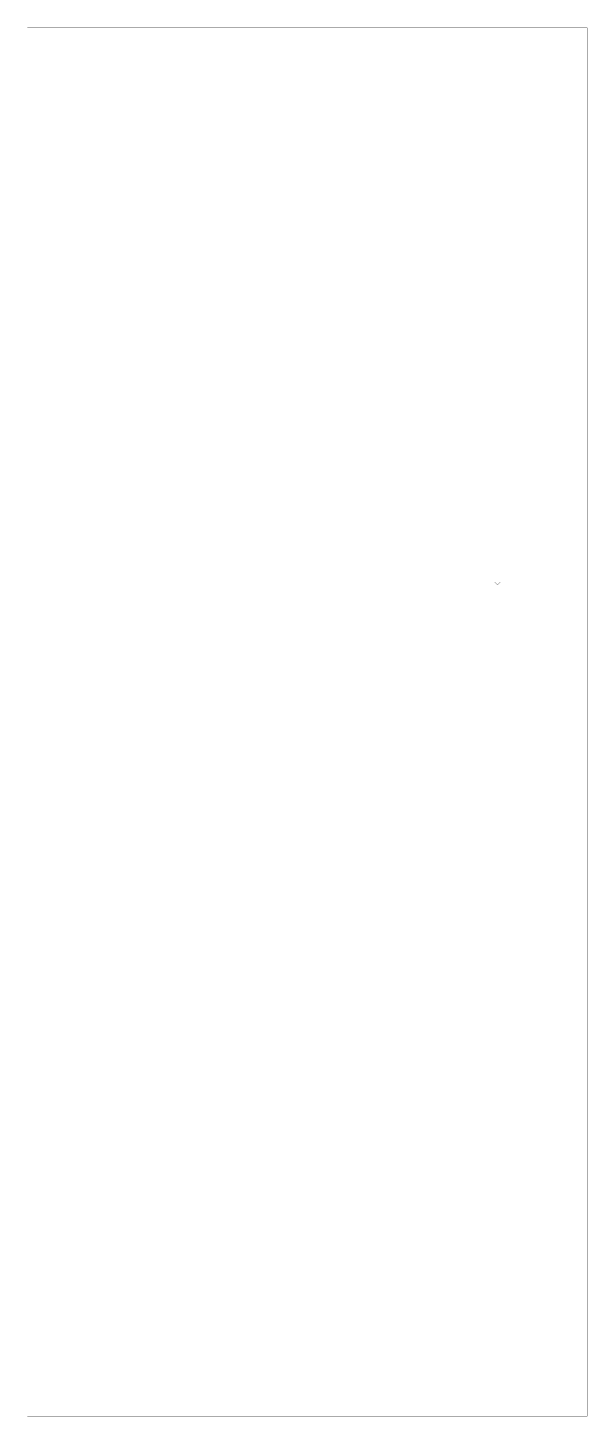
# Model space of a CAD drawing. Header units: metres. Extents: x 0 to 4950, y -4950 to 0.
# Drawn here: x 2955 to 4950, y -4950 to 0 of the extents above; entities that cross this region are included whole.
import ezdxf

# ---------------------------------------------------------------- set-up
doc = ezdxf.new("R2010")
doc.units = ezdxf.units.M
doc.layers.add('substrate', color=5, linetype='Continuous')

msp = doc.modelspace()

# ---------------------------------------------------------------- linework, layer by layer
at = {"layer": 'substrate', "const_width": 0.5}
msp.add_lwpolyline([(2954.1, -4949.3), (2963.8, -4949.3), (2973.5, -4949.3), (2983.1, -4949.3), (2992.8, -4949.3), (3002.5, -4949.3), (3012.2, -4949.3), (3021.9, -4949.3), (3031.6, -4949.3), (3041.3, -4949.3), (3050.9, -4949.3), (3060.6, -4949.3), (3070.3, -4949.3), (3080, -4949.3), (3089.7, -4949.3), (3099.4, -4949.3), (3109.1, -4949.3), (3118.7, -4949.3), (3128.4, -4949.3), (3138.1, -4949.3), (3147.8, -4949.3), (3157.5, -4949.3), (3167.2, -4949.3), (3176.9, -4949.3), (3186.5, -4949.3), (3196.2, -4949.3), (3205.9, -4949.3), (3215.6, -4949.3), (3225.3, -4949.3), (3235, -4949.3), (3244.7, -4949.3), (3254.3, -4949.3), (3264, -4949.3), (3273.7, -4949.3), (3283.4, -4949.3), (3293.1, -4949.3), (3302.8, -4949.3), (3312.5, -4949.3), (3322.1, -4949.3), (3331.8, -4949.3), (3341.5, -4949.3), (3351.2, -4949.3), (3360.9, -4949.3), (3370.6, -4949.3), (3380.3, -4949.3), (3389.9, -4949.3), (3399.6, -4949.3), (3409.3, -4949.3), (3419, -4949.3), (3428.7, -4949.3), (3438.4, -4949.3), (3448.1, -4949.3), (3457.7, -4949.3), (3467.4, -4949.3), (3477.1, -4949.3), (3486.8, -4949.3), (3496.5, -4949.3), (3506.2, -4949.3), (3515.9, -4949.3), (3525.5, -4949.3), (3535.2, -4949.3), (3544.9, -4949.3), (3554.6, -4949.3), (3564.3, -4949.3), (3574, -4949.3), (3583.7, -4949.3), (3593.3, -4949.3), (3603, -4949.3), (3612.7, -4949.3), (3622.4, -4949.3), (3632.1, -4949.3), (3641.8, -4949.3), (3651.5, -4949.3), (3661.1, -4949.3), (3670.8, -4949.3), (3680.5, -4949.3), (3690.2, -4949.3), (3699.9, -4949.3), (3709.6, -4949.3), (3719.2, -4949.3), (3728.9, -4949.3), (3738.6, -4949.3), (3748.3, -4949.3), (3758, -4949.3), (3767.7, -4949.3), (3777.4, -4949.3), (3787, -4949.3), (3796.7, -4949.3), (3806.4, -4949.3), (3816.1, -4949.3), (3825.8, -4949.3), (3835.5, -4949.3), (3845.2, -4949.3), (3854.8, -4949.3), (3864.5, -4949.3), (3874.2, -4949.3), (3883.9, -4949.3), (3893.6, -4949.3), (3903.3, -4949.3), (3913, -4949.3), (3922.6, -4949.3), (3932.3, -4949.3), (3942, -4949.3), (3951.7, -4949.3), (3961.4, -4949.3), (3971.1, -4949.3), (3980.8, -4949.3), (3990.4, -4949.3), (4000.1, -4949.3), (4009.8, -4949.3), (4019.5, -4949.3), (4029.2, -4949.3), (4038.9, -4949.3), (4048.6, -4949.3), (4058.2, -4949.3), (4067.9, -4949.3), (4077.6, -4949.3), (4087.3, -4949.3), (4097, -4949.3), (4106.7, -4949.3), (4116.4, -4949.3), (4126, -4949.3), (4135.7, -4949.3), (4145.4, -4949.3), (4155.1, -4949.3), (4164.8, -4949.3), (4174.5, -4949.3), (4184.2, -4949.3), (4193.8, -4949.3), (4203.5, -4949.3), (4213.2, -4949.3), (4222.9, -4949.3), (4232.6, -4949.3), (4242.3, -4949.3), (4252, -4949.3), (4261.6, -4949.3), (4271.3, -4949.3), (4281, -4949.3), (4290.7, -4949.3), (4300.4, -4949.3), (4310.1, -4949.3), (4319.8, -4949.3), (4329.4, -4949.3), (4339.1, -4949.3), (4348.8, -4949.3), (4358.5, -4949.3), (4368.2, -4949.3), (4377.9, -4949.3), (4387.6, -4949.3), (4397.2, -4949.3), (4406.9, -4949.3), (4416.6, -4949.3), (4426.3, -4949.3), (4436, -4949.3), (4445.7, -4949.3), (4455.4, -4949.3), (4465, -4949.3), (4474.7, -4949.3), (4484.4, -4949.3), (4494.1, -4949.3), (4503.8, -4949.3), (4513.5, -4949.3), (4523.2, -4949.3), (4532.8, -4949.3), (4542.5, -4949.3), (4552.2, -4949.3), (4561.9, -4949.3), (4571.6, -4949.3), (4581.3, -4949.3), (4590.9, -4949.3), (4600.6, -4949.3), (4610.3, -4949.3), (4620, -4949.3), (4629.7, -4949.3), (4639.4, -4949.3), (4649.1, -4949.3), (4658.7, -4949.3), (4668.4, -4949.3), (4678.1, -4949.3), (4687.8, -4949.3), (4697.5, -4949.3), (4707.2, -4949.3), (4716.9, -4949.3), (4726.5, -4949.3), (4736.2, -4949.3), (4745.9, -4949.3), (4755.6, -4949.3), (4765.3, -4949.3), (4775, -4949.3), (4784.7, -4949.3), (4794.3, -4949.3), (4804, -4949.3), (4813.7, -4949.3), (4823.4, -4949.3), (4833.1, -4949.3), (4842.8, -4949.3), (4852.5, -4949.3), (4862.1, -4949.3), (4871.8, -4949.3), (4881.5, -4949.3), (4891.2, -4949.3), (4900.9, -4949.3), (4910.6, -4949.3), (4920.3, -4949.3), (4929.9, -4949.3), (4939.6, -4949.3), (4949.3, -4949.3), (4949.3, -4939.6), (4949.3, -4929.9), (4949.3, -4920.3), (4949.3, -4910.6), (4949.3, -4900.9), (4949.3, -4891.2), (4949.3, -4881.5), (4949.3, -4871.8), (4949.3, -4862.1), (4949.3, -4852.5), (4949.3, -4842.8), (4949.3, -4833.1), (4949.3, -4823.4), (4949.3, -4813.7), (4949.3, -4804), (4949.3, -4794.3), (4949.3, -4784.7), (4949.3, -4775), (4949.3, -4765.3), (4949.3, -4755.6), (4949.3, -4745.9), (4949.3, -4736.2), (4949.3, -4726.5), (4949.3, -4716.9), (4949.3, -4707.2), (4949.3, -4697.5), (4949.3, -4687.8), (4949.3, -4678.1), (4949.3, -4668.4), (4949.3, -4658.7), (4949.3, -4649.1), (4949.3, -4639.4), (4949.3, -4629.7), (4949.3, -4620), (4949.3, -4610.3), (4949.3, -4600.6), (4949.3, -4590.9), (4949.3, -4581.3), (4949.3, -4571.6), (4949.3, -4561.9), (4949.3, -4552.2), (4949.3, -4542.5), (4949.3, -4532.8), (4949.3, -4523.2), (4949.3, -4513.5), (4949.3, -4503.8), (4949.3, -4494.1), (4949.3, -4484.4), (4949.3, -4474.7), (4949.3, -4465), (4949.3, -4455.4), (4949.3, -4445.7), (4949.3, -4436), (4949.3, -4426.3), (4949.3, -4416.6), (4949.3, -4406.9), (4949.3, -4397.2), (4949.3, -4387.6), (4949.3, -4377.9), (4949.3, -4368.2), (4949.3, -4358.5), (4949.3, -4348.8), (4949.3, -4339.1), (4949.3, -4329.4), (4949.3, -4319.8), (4949.3, -4310.1), (4949.3, -4300.4), (4949.3, -4290.7), (4949.3, -4281), (4949.3, -4271.3), (4949.3, -4261.6), (4949.3, -4252), (4949.3, -4242.3), (4949.3, -4232.6), (4949.3, -4222.9), (4949.3, -4213.2), (4949.3, -4203.5), (4949.3, -4193.8), (4949.3, -4184.2), (4949.3, -4174.5), (4949.3, -4164.8), (4949.3, -4155.1), (4949.3, -4145.4), (4949.3, -4135.7), (4949.3, -4126), (4949.3, -4116.4), (4949.3, -4106.7), (4949.3, -4097), (4949.3, -4087.3), (4949.3, -4077.6), (4949.3, -4067.9), (4949.3, -4058.2), (4949.3, -4048.6), (4949.3, -4038.9), (4949.3, -4029.2), (4949.3, -4019.5), (4949.3, -4009.8), (4949.3, -4000.1), (4949.3, -3990.4), (4949.3, -3980.8), (4949.3, -3971.1), (4949.3, -3961.4), (4949.3, -3951.7), (4949.3, -3942), (4949.3, -3932.3), (4949.3, -3922.6), (4949.3, -3913), (4949.3, -3903.3), (4949.3, -3893.6), (4949.3, -3883.9), (4949.3, -3874.2), (4949.3, -3864.5), (4949.3, -3854.8), (4949.3, -3845.2), (4949.3, -3835.5), (4949.3, -3825.8), (4949.3, -3816.1), (4949.3, -3806.4), (4949.3, -3796.7), (4949.3, -3787), (4949.3, -3777.4), (4949.3, -3767.7), (4949.3, -3758), (4949.3, -3748.3), (4949.3, -3738.6), (4949.3, -3728.9), (4949.3, -3719.2), (4949.3, -3709.6), (4949.3, -3699.9), (4949.3, -3690.2), (4949.3, -3680.5), (4949.3, -3670.8), (4949.3, -3661.1), (4949.3, -3651.5), (4949.3, -3641.8), (4949.3, -3632.1), (4949.3, -3622.4), (4949.3, -3612.7), (4949.3, -3603), (4949.3, -3593.3), (4949.3, -3583.7), (4949.3, -3574), (4949.3, -3564.3), (4949.3, -3554.6), (4949.3, -3544.9), (4949.3, -3535.2), (4949.3, -3525.5), (4949.3, -3515.9), (4949.3, -3506.2), (4949.3, -3496.5), (4949.3, -3486.8), (4949.3, -3477.1), (4949.3, -3467.4), (4949.3, -3457.7), (4949.3, -3448.1), (4949.3, -3438.4), (4949.3, -3428.7), (4949.3, -3419), (4949.3, -3409.3), (4949.3, -3399.6), (4949.3, -3389.9), (4949.3, -3380.3), (4949.3, -3370.6), (4949.3, -3360.9), (4949.3, -3351.2), (4949.3, -3341.5), (4949.3, -3331.8), (4949.3, -3322.1), (4949.3, -3312.5), (4949.3, -3302.8), (4949.3, -3293.1), (4949.3, -3283.4), (4949.3, -3273.7), (4949.3, -3264), (4949.3, -3254.3), (4949.3, -3244.7), (4949.3, -3235), (4949.3, -3225.3), (4949.3, -3215.6), (4949.3, -3205.9), (4949.3, -3196.2), (4949.3, -3186.5), (4949.3, -3176.9), (4949.3, -3167.2), (4949.3, -3157.5), (4949.3, -3147.8), (4949.3, -3138.1), (4949.3, -3128.4), (4949.3, -3118.7), (4949.3, -3109.1), (4949.3, -3099.4), (4949.3, -3089.7), (4949.3, -3080), (4949.3, -3070.3), (4949.3, -3060.6), (4949.3, -3050.9), (4949.3, -3041.3), (4949.3, -3031.6), (4949.3, -3021.9), (4949.3, -3012.2), (4949.3, -3002.5), (4949.3, -2992.8), (4949.3, -2983.1), (4949.3, -2973.5), (4949.3, -2963.8), (4949.3, -2954.1), (4949.3, -2944.4), (4949.3, -2934.7), (4949.3, -2925), (4949.3, -2915.3), (4949.3, -2905.7), (4949.3, -2896), (4949.3, -2886.3), (4949.3, -2876.6), (4949.3, -2866.9), (4949.3, -2857.2), (4949.3, -2847.6), (4949.3, -2837.9), (4949.3, -2828.2), (4949.3, -2818.5), (4949.3, -2808.8), (4949.3, -2799.1), (4949.3, -2789.4), (4949.3, -2779.8), (4949.3, -2770.1), (4949.3, -2760.4), (4949.3, -2750.7), (4949.3, -2741), (4949.3, -2731.3), (4949.3, -2721.6), (4949.3, -2712), (4949.3, -2702.3), (4949.3, -2692.6), (4949.3, -2682.9), (4949.3, -2673.2), (4949.3, -2663.5), (4949.3, -2653.8), (4949.3, -2644.2), (4949.3, -2634.5), (4949.3, -2624.8), (4949.3, -2615.1), (4949.3, -2605.4), (4949.3, -2595.7), (4949.3, -2586), (4949.3, -2576.4), (4949.3, -2566.7), (4949.3, -2557), (4949.3, -2547.3), (4949.3, -2537.6), (4949.3, -2527.9), (4949.3, -2518.2), (4949.3, -2508.6), (4949.3, -2498.9), (4949.3, -2489.2), (4949.3, -2479.5), (4949.3, -2469.8), (4949.3, -2460.1), (4949.3, -2450.4), (4949.3, -2440.8), (4949.3, -2431.1), (4949.3, -2421.4), (4949.3, -2411.7), (4949.3, -2402), (4949.3, -2392.3), (4949.3, -2382.6), (4949.3, -2373), (4949.3, -2363.3), (4949.3, -2353.6), (4949.3, -2343.9), (4949.3, -2334.2), (4949.3, -2324.5), (4949.3, -2314.8), (4949.3, -2305.2), (4949.3, -2295.5), (4949.3, -2285.8), (4949.3, -2276.1), (4949.3, -2266.4), (4949.3, -2256.7), (4949.3, -2247), (4949.3, -2237.4), (4949.3, -2227.7), (4949.3, -2218), (4949.3, -2208.3), (4949.3, -2198.6), (4949.3, -2188.9), (4949.3, -2179.2), (4949.3, -2169.6), (4949.3, -2159.9), (4949.3, -2150.2), (4949.3, -2140.5), (4949.3, -2130.8), (4949.3, -2121.1), (4949.3, -2111.4), (4949.3, -2101.8), (4949.3, -2092.1), (4949.3, -2082.4), (4949.3, -2072.7), (4949.3, -2063), (4949.3, -2053.3), (4949.3, -2043.7), (4949.3, -2034), (4949.3, -2024.3), (4949.3, -2014.6), (4949.3, -2004.9), (4949.3, -1995.2), (4949.3, -1985.5), (4949.3, -1975.9), (4949.3, -1966.2), (4949.3, -1956.5), (4949.3, -1946.8), (4949.3, -1937.1), (4949.3, -1927.4), (4949.3, -1917.7), (4949.3, -1908.1), (4949.3, -1898.4), (4949.3, -1888.7), (4949.3, -1879), (4949.3, -1869.3), (4949.3, -1859.6), (4949.3, -1849.9), (4949.3, -1840.3), (4949.3, -1830.6), (4949.3, -1820.9), (4949.3, -1811.2), (4949.3, -1801.5), (4949.3, -1791.8), (4949.3, -1782.1), (4949.3, -1772.5), (4949.3, -1762.8), (4949.3, -1753.1), (4949.3, -1743.4), (4949.3, -1733.7), (4949.3, -1724), (4949.3, -1714.3), (4949.3, -1704.7), (4949.3, -1695), (4949.3, -1685.3), (4949.3, -1675.6), (4949.3, -1665.9), (4949.3, -1656.2), (4949.3, -1646.5), (4949.3, -1636.9), (4949.3, -1627.2), (4949.3, -1617.5), (4949.3, -1607.8), (4949.3, -1598.1), (4949.3, -1588.4), (4949.3, -1578.7), (4949.3, -1569.1), (4949.3, -1559.4), (4949.3, -1549.7), (4949.3, -1540), (4949.3, -1530.3), (4949.3, -1520.6), (4949.3, -1510.9), (4949.3, -1501.3), (4949.3, -1491.6), (4949.3, -1481.9), (4949.3, -1472.2), (4949.3, -1462.5), (4949.3, -1452.8), (4949.3, -1443.1), (4949.3, -1433.5), (4949.3, -1423.8), (4949.3, -1414.1), (4949.3, -1404.4), (4949.3, -1394.7), (4949.3, -1385), (4949.3, -1375.3), (4949.3, -1365.7), (4949.3, -1356), (4949.3, -1346.3), (4949.3, -1336.6), (4949.3, -1326.9), (4949.3, -1317.2), (4949.3, -1307.5), (4949.3, -1297.9), (4949.3, -1288.2), (4949.3, -1278.5), (4949.3, -1268.8), (4949.3, -1259.1), (4949.3, -1249.4), (4949.3, -1239.8), (4949.3, -1230.1), (4949.3, -1220.4), (4949.3, -1210.7), (4949.3, -1201), (4949.3, -1191.3), (4949.3, -1181.6), (4949.3, -1172), (4949.3, -1162.3), (4949.3, -1152.6), (4949.3, -1142.9), (4949.3, -1133.2), (4949.3, -1123.5), (4949.3, -1113.8), (4949.3, -1104.2), (4949.3, -1094.5), (4949.3, -1084.8), (4949.3, -1075.1), (4949.3, -1065.4), (4949.3, -1055.7), (4949.3, -1046), (4949.3, -1036.4), (4949.3, -1026.7), (4949.3, -1017), (4949.3, -1007.3), (4949.3, -997.6), (4949.3, -987.9), (4949.3, -978.2), (4949.3, -968.6), (4949.3, -958.9), (4949.3, -949.2), (4949.3, -939.5), (4949.3, -929.8), (4949.3, -920.1), (4949.3, -910.4), (4949.3, -900.8), (4949.3, -891.1), (4949.3, -881.4), (4949.3, -871.7), (4949.3, -862), (4949.3, -852.3), (4949.3, -842.6), (4949.3, -833), (4949.3, -823.3), (4949.3, -813.6), (4949.3, -803.9), (4949.3, -794.2), (4949.3, -784.5), (4949.3, -774.8), (4949.3, -765.2), (4949.3, -755.5), (4949.3, -745.8), (4949.3, -736.1), (4949.3, -726.4), (4949.3, -716.7), (4949.3, -707), (4949.3, -697.4), (4949.3, -687.7), (4949.3, -678), (4949.3, -668.3), (4949.3, -658.6), (4949.3, -648.9), (4949.3, -639.2), (4949.3, -629.6), (4949.3, -619.9), (4949.3, -610.2), (4949.3, -600.5), (4949.3, -590.8), (4949.3, -581.1), (4949.3, -571.4), (4949.3, -561.8), (4949.3, -552.1), (4949.3, -542.4), (4949.3, -532.7), (4949.3, -523), (4949.3, -513.3), (4949.3, -503.6), (4949.3, -494), (4949.3, -484.3), (4949.3, -474.6), (4949.3, -464.9), (4949.3, -455.2), (4949.3, -445.5), (4949.3, -435.8), (4949.3, -426.2), (4949.3, -416.5), (4949.3, -406.8), (4949.3, -397.1), (4949.3, -387.4), (4949.3, -377.7), (4949.3, -368.1), (4949.3, -358.4), (4949.3, -348.7), (4949.3, -339), (4949.3, -329.3), (4949.3, -319.6), (4949.3, -309.9), (4949.3, -300.3), (4949.3, -290.6), (4949.3, -280.9), (4949.3, -271.2), (4949.3, -261.5), (4949.3, -251.8), (4949.3, -242.1), (4949.3, -232.5), (4949.3, -222.8), (4949.3, -213.1), (4949.3, -203.4), (4949.3, -193.7), (4949.3, -184), (4949.3, -174.3), (4949.3, -164.7), (4949.3, -155), (4949.3, -145.3), (4949.3, -135.6), (4949.3, -125.9), (4949.3, -116.2), (4949.3, -106.5), (4949.3, -96.9), (4949.3, -87.2), (4949.3, -77.5), (4949.3, -67.8), (4949.3, -58.1), (4949.3, -48.4), (4949.3, -38.7), (4949.3, -29.1), (4949.3, -19.4), (4949.3, -9.7), (4949.3, 0), (4939.6, 0), (4929.9, 0), (4920.3, 0), (4910.6, 0), (4900.9, 0), (4891.2, 0), (4881.5, 0), (4871.8, 0), (4862.1, 0), (4852.5, 0), (4842.8, 0), (4833.1, 0), (4823.4, 0), (4813.7, 0), (4804, 0), (4794.3, 0), (4784.7, 0), (4775, 0), (4765.3, 0), (4755.6, 0), (4745.9, 0), (4736.2, 0), (4726.5, 0), (4716.9, 0), (4707.2, 0), (4697.5, 0), (4687.8, 0), (4678.1, 0), (4668.4, 0), (4658.7, 0), (4649.1, 0), (4639.4, 0), (4629.7, 0), (4620, 0), (4610.3, 0), (4600.6, 0), (4590.9, 0), (4581.3, 0), (4571.6, 0), (4561.9, 0), (4552.2, 0), (4542.5, 0), (4532.8, 0), (4523.2, 0), (4513.5, 0), (4503.8, 0), (4494.1, 0), (4484.4, 0), (4474.7, 0), (4465, 0), (4455.4, 0), (4445.7, 0), (4436, 0), (4426.3, 0), (4416.6, 0), (4406.9, 0), (4397.2, 0), (4387.6, 0), (4377.9, 0), (4368.2, 0), (4358.5, 0), (4348.8, 0), (4339.1, 0), (4329.4, 0), (4319.8, 0), (4310.1, 0), (4300.4, 0), (4290.7, 0), (4281, 0), (4271.3, 0), (4261.6, 0), (4252, 0), (4242.3, 0), (4232.6, 0), (4222.9, 0), (4213.2, 0), (4203.5, 0), (4193.8, 0), (4184.2, 0), (4174.5, 0), (4164.8, 0), (4155.1, 0), (4145.4, 0), (4135.7, 0), (4126, 0), (4116.4, 0), (4106.7, 0), (4097, 0), (4087.3, 0), (4077.6, 0), (4067.9, 0), (4058.2, 0), (4048.6, 0), (4038.9, 0), (4029.2, 0), (4019.5, 0), (4009.8, 0), (4000.1, 0), (3990.4, 0), (3980.8, 0), (3971.1, 0), (3961.4, 0), (3951.7, 0), (3942, 0), (3932.3, 0), (3922.6, 0), (3913, 0), (3903.3, 0), (3893.6, 0), (3883.9, 0), (3874.2, 0), (3864.5, 0), (3854.8, 0), (3845.2, 0), (3835.5, 0), (3825.8, 0), (3816.1, 0), (3806.4, 0), (3796.7, 0), (3787, 0), (3777.4, 0), (3767.7, 0), (3758, 0), (3748.3, 0), (3738.6, 0), (3728.9, 0), (3719.2, 0), (3709.6, 0), (3699.9, 0), (3690.2, 0), (3680.5, 0), (3670.8, 0), (3661.1, 0), (3651.5, 0), (3641.8, 0), (3632.1, 0), (3622.4, 0), (3612.7, 0), (3603, 0), (3593.3, 0), (3583.7, 0), (3574, 0), (3564.3, 0), (3554.6, 0), (3544.9, 0), (3535.2, 0), (3525.5, 0), (3515.9, 0), (3506.2, 0), (3496.5, 0), (3486.8, 0), (3477.1, 0), (3467.4, 0), (3457.7, 0), (3448.1, 0), (3438.4, 0), (3428.7, 0), (3419, 0), (3409.3, 0), (3399.6, 0), (3389.9, 0), (3380.3, 0), (3370.6, 0), (3360.9, 0), (3351.2, 0), (3341.5, 0), (3331.8, 0), (3322.1, 0), (3312.5, 0), (3302.8, 0), (3293.1, 0), (3283.4, 0), (3273.7, 0), (3264, 0), (3254.3, 0), (3244.7, 0), (3235, 0), (3225.3, 0), (3215.6, 0), (3205.9, 0), (3196.2, 0), (3186.5, 0), (3176.9, 0), (3167.2, 0), (3157.5, 0), (3147.8, 0), (3138.1, 0), (3128.4, 0), (3118.7, 0), (3109.1, 0), (3099.4, 0), (3089.7, 0), (3080, 0), (3070.3, 0), (3060.6, 0), (3050.9, 0), (3041.3, 0), (3031.6, 0), (3021.9, 0), (3012.2, 0), (3002.5, 0), (2992.8, 0), (2983.1, 0), (2973.5, 0), (2963.8, 0), (2954.1, 0)], dxfattribs=at)
msp.add_lwpolyline([(4620, -1975.9), (4629.7, -1966.2), (4639.4, -1975.9), (4629.7, -1985.5)], close=True, dxfattribs=at)

doc.saveas('drawing.dxf')
